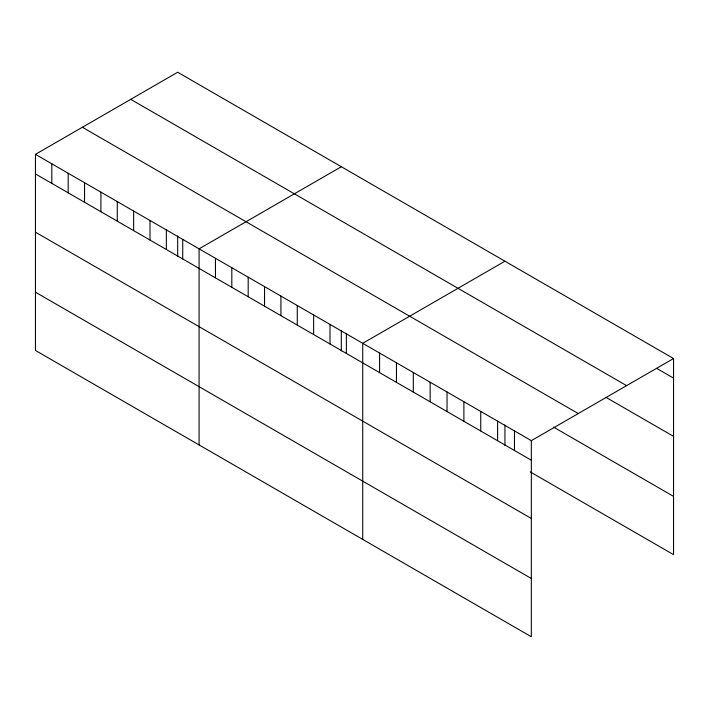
<?xml version="1.0" encoding="UTF-8"?>
<svg xmlns="http://www.w3.org/2000/svg" width="709" height="709" viewBox="0 0 709 709"><rect width="100%" height="100%" fill="white"/><g stroke="black" fill="none" stroke-linecap="round" stroke-linejoin="round"><path stroke-width="1.06" d="M35.45 154.358L531.333 440.652L531.333 636.753L35.45 350.459L35.45 154.358L177.667 72.247L673.55 358.541L673.55 554.642L530.243 471.902M341.313 166.73L199.087 248.841L199.087 444.933M504.95 261.204L362.733 343.316L362.733 539.407M531.333 440.652L673.55 358.541M656.694 368.379L673.55 378.11M130.74 99.349L626.614 385.643M606.106 397.43L673.55 436.363M82.386 127.265L578.26 413.56M553.658 427.164L673.55 496.389M35.45 173.927L531.333 460.221M35.45 232.18L531.333 518.474M35.45 292.197L531.333 578.491M514.468 430.921L514.468 450.49M504.95 424.939L504.95 445.429M497.612 421.19L497.612 440.75M480.746 411.45L480.746 431.019M463.89 401.719L463.89 421.288M447.033 391.988L447.033 411.548M430.168 382.248L430.168 401.817M413.312 372.517L413.312 392.077M396.455 362.778L396.455 382.346M379.59 353.047L379.59 372.615M346.364 333.868L346.364 353.428M341.313 330.456L341.313 350.955M330.004 324.421L330.004 343.98M313.635 314.973L313.635 334.533M297.275 305.526L297.275 325.085M280.915 296.078L280.915 315.638M264.546 286.631L264.546 306.191M248.185 277.184L248.185 296.743M231.816 267.736L231.816 287.296M215.456 258.289L215.456 277.848M182.727 239.385L182.727 258.953M177.667 235.982L177.667 256.481M166.358 229.938L166.358 249.506M149.998 220.49L149.998 240.059M133.638 211.043L133.638 230.611M117.269 201.595L117.269 221.164M100.908 192.148L100.908 211.716M84.539 182.7L84.539 202.269M68.179 173.253L68.179 192.821M51.81 163.806L51.81 183.374"/></g></svg>
